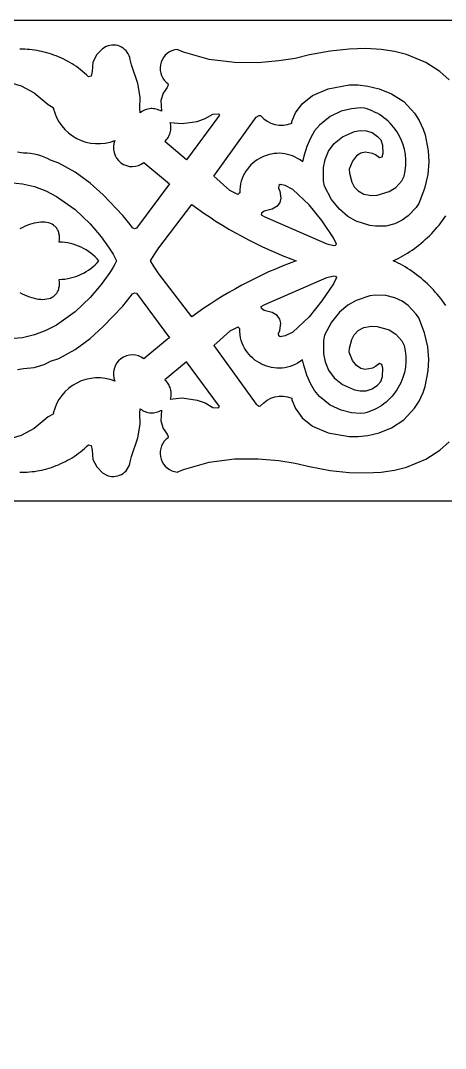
# Model space of a CAD drawing. Extents: x 2785 to 3442, y 577 to 855.
# Drawn here: x 3049.6 to 3107.1, y 716.3 to 855.2 of the extents above; entities that cross this region are included whole.
import ezdxf

# ---------------------------------------------------------------- set-up
doc = ezdxf.new("R2010")
doc.units = 0
doc.layers.add('LAYER_1', color=18, linetype='CONTINUOUS')

msp = doc.modelspace()

# ---------------------------------------------------------------- linework, layer by layer
at = {"layer": 'LAYER_1'}
for points in [[(3140.84, 660.75, 0), (3142.33, 663.28)], [(3355.16, 663.28, 0), (3356.66, 660.75)], [(3142.33, 591.53, 0), (3140.84, 594.06)], [(3356.66, 594.06, 0), (3355.16, 591.53)], [(2907.39, 846.03, 0), (2908.36, 844.39)], [(2970.34, 846.03, 0), (2969.36, 844.39)], [(3109.49, 844.39, 0), (3108.51, 846.03)], [(3170.49, 844.39, 0), (3171.46, 846.03)], [(3309.64, 846.03, 0), (3310.61, 844.39)], [(3371.62, 844.39, 0), (3372.59, 846.03)], [(2908.36, 801.15, 0), (2907.39, 799.51)], [(2969.36, 801.15, 0), (2970.34, 799.51)], [(3108.51, 799.51, 0), (3109.49, 801.15)], [(3171.46, 799.51, 0), (3170.49, 801.15)], [(3310.61, 801.15, 0), (3309.64, 799.51)], [(3372.59, 799.51, 0), (3371.62, 801.15)], [(3107.62, 847.22), (3106.38, 848.37), (3104.49, 849.59), (3101.86, 850.65), (3100.25, 851.05), (3098.43, 851.33), (3096.38, 851.45), (3094.09, 851.38), (3091.55, 851.11), (3088.76, 850.6), (3086.79, 850.13), (3084.58, 849.78), (3081.79, 849.53), (3078.6, 849.55), (3075.17, 849.98), (3071.69, 850.96), (3070.84, 851.34, 0.640622), (3069.35, 846.89), (3069.56, 846.74), (3069.62, 846.53), (3069.48, 846.2), (3068.93, 845.44), (3068.65, 844.41), (3068.71, 842.98), (3068.55, 843.07), (3068.37, 843.14), (3068.2, 843.21), (3068.02, 843.26), (3067.83, 843.3), (3067.65, 843.32), (3067.46, 843.33), (3067.27, 843.33), (3067.08, 843.31), (3066.89, 843.28), (3066.71, 843.23), (3066.52, 843.17), (3066.34, 843.1), (3066.17, 843.01), (3066, 842.9), (3065.83, 842.78), (3065.8, 843.35), (3065.84, 844.86), (3065.52, 846.71), (3064.64, 849.24), (3064.48, 849.96, 0.49697), (3061.23, 851.72), (3060.75, 851.43), (3059.95, 850.63), (3059.44, 849.62), (3059.35, 848.36), (3059.2, 847.74), (3058.85, 847.64), (3058.59, 847.89), (3058.32, 848.13), (3058.05, 848.36), (3057.77, 848.59), (3057.49, 848.8), (3057.2, 849.01), (3056.91, 849.2), (3056.62, 849.39), (3056.32, 849.57), (3056.02, 849.74), (3055.72, 849.9), (3055.41, 850.06), (3055.1, 850.2), (3054.79, 850.34), (3054.47, 850.47), (3054.16, 850.58), (3053.84, 850.7), (3053.51, 850.8), (3053.19, 850.89), (3052.86, 850.98), (3052.54, 851.05), (3052.21, 851.12), (3051.88, 851.18), (3051.55, 851.23), (3051.21, 851.28), (3050.88, 851.31), (3050.55, 851.34), (3050.21, 851.35), (3049.88, 851.36), (3049.55, 851.36)], [(3048.2, 846.86), (3049.75, 846.4), (3051.48, 845.45), (3053.37, 843.89), (3054.05, 843.49), (3054.13, 843.33), (3054.08, 843.39, 0.458147), (3062.41, 839.03), (3062.41, 839.03), (3062.41, 839.03, 0.77031), (3066.34, 836.04), (3069.51, 833.37), (3069.79, 833.17), (3065.34, 827.16), (3065.08, 827.09), (3064.8, 827.23), (3064.46, 827.66), (3063.48, 828.89), (3060.84, 831.68), (3059.06, 833.26), (3057.04, 834.74), (3054.85, 835.96), (3053.7, 836.36, 0.132782), (3050.07, 837.31), (3049.22, 837.45)], [(3049.22, 808.09), (3050.07, 808.22, 0.132782), (3053.7, 809.18), (3054.85, 809.57), (3057.04, 810.79), (3059.06, 812.28), (3060.84, 813.86), (3063.48, 816.65), (3064.46, 817.87), (3064.8, 818.31), (3065.08, 818.44), (3065.34, 818.38), (3069.79, 812.37), (3069.51, 812.17), (3066.34, 809.5, 0.77031), (3062.41, 806.51), (3062.41, 806.51), (3062.41, 806.51, 0.458147), (3054.08, 802.15), (3054.13, 802.2), (3054.05, 802.05), (3053.37, 801.65), (3051.48, 800.08), (3049.75, 799.13), (3048.2, 798.68)], [(3049.55, 794.17), (3049.88, 794.17), (3050.21, 794.18), (3050.55, 794.2), (3050.88, 794.23), (3051.21, 794.26), (3051.55, 794.3), (3051.88, 794.36), (3052.21, 794.42), (3052.54, 794.48), (3052.86, 794.56), (3053.19, 794.65), (3053.51, 794.74), (3053.84, 794.84), (3054.16, 794.95), (3054.47, 795.07), (3054.79, 795.2), (3055.1, 795.34), (3055.41, 795.48), (3055.72, 795.63), (3056.02, 795.8), (3056.32, 795.97), (3056.62, 796.15), (3056.91, 796.33), (3057.2, 796.53), (3057.49, 796.74), (3057.77, 796.95), (3058.05, 797.17), (3058.32, 797.4), (3058.59, 797.64), (3058.85, 797.89), (3059.2, 797.8), (3059.35, 797.18), (3059.44, 795.92), (3059.95, 794.9), (3060.75, 794.11), (3061.23, 793.81, 0.49697), (3064.48, 795.58), (3064.64, 796.29), (3065.52, 798.83), (3065.84, 800.67), (3065.8, 802.18), (3065.83, 802.76), (3066, 802.64), (3066.17, 802.53), (3066.34, 802.44), (3066.52, 802.37), (3066.71, 802.31), (3066.89, 802.26), (3067.08, 802.23), (3067.27, 802.21), (3067.46, 802.21), (3067.65, 802.22), (3067.83, 802.24), (3068.02, 802.28), (3068.2, 802.33), (3068.37, 802.39), (3068.55, 802.47), (3068.71, 802.56), (3068.65, 801.13), (3068.93, 800.09), (3069.48, 799.33), (3069.62, 799), (3069.56, 798.79), (3069.35, 798.65, 0.640622), (3070.84, 794.2), (3071.69, 794.57), (3075.17, 795.56), (3078.6, 795.99), (3081.79, 796.01), (3084.58, 795.76), (3086.79, 795.4), (3088.76, 794.94), (3091.55, 794.43), (3094.09, 794.15), (3096.38, 794.09), (3098.43, 794.21), (3100.25, 794.48), (3101.86, 794.88), (3104.49, 795.94), (3106.38, 797.16), (3107.62, 798.31)]]:
    msp.add_lwpolyline(points, format="xyb", dxfattribs=at)
for points in [[(3240.55, 855.24), (3140.24, 855.24), (3139.99, 855.24), (3139.74, 855.24), (3039.43, 855.24)], [(3048.21, 833.34), (3049.93, 833.18), (3051.55, 832.79), (3053.08, 832.2), (3054.51, 831.47), (3057.02, 829.69), (3059.06, 827.76), (3060.57, 826), (3061.65, 824.49), (3061.93, 824.08), (3062.19, 823.66), (3062.42, 823.22), (3062.64, 822.77), (3062.42, 822.32), (3062.19, 821.88), (3061.93, 821.45), (3061.65, 821.05), (3060.57, 819.54), (3059.06, 817.78), (3057.02, 815.85), (3054.51, 814.07), (3053.08, 813.33), (3051.55, 812.75), (3049.93, 812.36), (3048.21, 812.2)], [(3107.2, 816.7), (3106.98, 817.02), (3106.75, 817.34), (3106.51, 817.65), (3106.27, 817.95), (3106.02, 818.25), (3105.76, 818.54), (3105.5, 818.83), (3105.23, 819.11), (3104.96, 819.38), (3104.69, 819.65), (3104.41, 819.91), (3104.12, 820.16), (3103.83, 820.41), (3103.54, 820.65), (3103.24, 820.88), (3102.94, 821.1), (3102.64, 821.32), (3102.33, 821.53), (3102.02, 821.73), (3101.7, 821.93), (3101.38, 822.11), (3101.06, 822.29), (3100.74, 822.46), (3100.41, 822.62), (3100.08, 822.77), (3100.41, 822.92), (3100.74, 823.08), (3101.06, 823.25), (3101.38, 823.43), (3101.7, 823.61), (3102.02, 823.8), (3102.33, 824.01), (3102.64, 824.22), (3102.94, 824.43), (3103.24, 824.66), (3103.54, 824.89), (3103.83, 825.13), (3104.12, 825.37), (3104.41, 825.63), (3104.69, 825.89), (3104.96, 826.15), (3105.23, 826.43), (3105.5, 826.71), (3105.76, 826.99), (3106.02, 827.29), (3106.27, 827.58), (3106.51, 827.89), (3106.75, 828.2), (3106.98, 828.52), (3107.2, 828.84)], [(3049.56, 818.46), (3049.88, 818.29), (3050.2, 818.14), (3050.52, 818.01), (3050.85, 817.89), (3051.16, 817.79), (3051.48, 817.7), (3051.79, 817.64), (3052.1, 817.59), (3052.39, 817.56), (3052.68, 817.55), (3052.95, 817.56), (3053.22, 817.6), (3053.47, 817.65), (3053.7, 817.73), (3053.92, 817.83), (3054.03, 817.89), (3054.13, 817.95), (3054.22, 818.02), (3054.31, 818.1), (3054.39, 818.19), (3054.47, 818.28), (3054.54, 818.37), (3054.61, 818.47), (3054.67, 818.58), (3054.72, 818.7), (3054.77, 818.82), (3054.81, 818.95), (3054.85, 819.09), (3054.88, 819.23), (3054.9, 819.38), (3054.91, 819.54), (3054.92, 819.7), (3054.92, 819.87), (3054.89, 820.24), (3055.28, 820.26), (3055.66, 820.3), (3056.04, 820.36), (3056.41, 820.44), (3056.78, 820.54), (3057.14, 820.66), (3057.49, 820.79), (3057.84, 820.94), (3058.18, 821.11), (3058.51, 821.3), (3058.83, 821.5), (3059.14, 821.72), (3059.44, 821.96), (3059.73, 822.22), (3060, 822.48), (3060.26, 822.77), (3060, 823.05), (3059.73, 823.32), (3059.44, 823.57), (3059.14, 823.81), (3058.83, 824.03), (3058.51, 824.24), (3058.18, 824.42), (3057.84, 824.59), (3057.49, 824.75), (3057.14, 824.88), (3056.78, 825), (3056.41, 825.1), (3056.04, 825.18), (3055.66, 825.24), (3055.28, 825.28), (3054.89, 825.3), (3054.92, 825.66), (3054.92, 825.83), (3054.91, 826), (3054.9, 826.16), (3054.88, 826.31), (3054.85, 826.45), (3054.81, 826.59), (3054.77, 826.72), (3054.72, 826.84), (3054.67, 826.95), (3054.61, 827.06), (3054.54, 827.17), (3054.47, 827.26), (3054.39, 827.35), (3054.31, 827.44), (3054.22, 827.51), (3054.13, 827.58), (3053.92, 827.71), (3053.7, 827.81), (3053.47, 827.89), (3053.22, 827.94), (3052.95, 827.97), (3052.68, 827.99), (3052.39, 827.98), (3052.1, 827.95), (3051.79, 827.9), (3051.48, 827.83), (3051.16, 827.75), (3050.85, 827.65), (3050.52, 827.53), (3050.2, 827.39), (3049.88, 827.24), (3049.56, 827.08)], [(3039.43, 790.3), (3139.74, 790.3), (3139.99, 790.3), (3140.24, 790.3), (3240.55, 790.3)]]:
    msp.add_lwpolyline(points, dxfattribs=at)
for points in [[(3082.13, 842.39, 0.326393), (3086.34, 841.36), (3086.36, 841.57), (3086.84, 842.76), (3087.73, 843.99), (3089.16, 845.12), (3091.25, 846.01), (3094.12, 846.54), (3095.33, 846.53), (3096.62, 846.38), (3098.18, 846.02), (3099.85, 845.35), (3101.49, 844.28), (3102.96, 842.72), (3103.58, 841.72), (3104.1, 840.57), (3104.39, 839.78), (3104.81, 837.62), (3104.88, 836.13), (3104.74, 834.42), (3104.31, 832.53), (3103.52, 830.49), (3103.17, 829.97), (3102.09, 828.84), (3101.28, 828.25), (3100.27, 827.77), (3099.06, 827.46), (3097.66, 827.43), (3096.9, 827.52), (3095.06, 828.12), (3093.93, 828.77), (3092.79, 829.73), (3091.7, 831.06), (3090.75, 832.83), (3090.64, 833.57), (3090.65, 835.36), (3090.86, 836.45), (3091.32, 837.56), (3092.07, 838.61), (3093.19, 839.52), (3094.85, 840.23), (3095.6, 840.36), (3096.4, 840.34), (3097.2, 840.1), (3097.95, 839.57), (3098.39, 839.11), (3098.64, 838.41), (3098.65, 837.27), (3098.51, 836.79), (3098.21, 836.67), (3097.67, 837.08), (3097.26, 837.28), (3096.28, 837.45), (3095.69, 837.32), (3095.1, 836.95), (3094.56, 836.25), (3094.1, 835.13), (3094.14, 834.6), (3094.45, 833.41), (3094.8, 832.77), (3095.34, 832.2), (3096.11, 831.79), (3097.14, 831.61), (3097.88, 831.64), (3099.53, 832.12), (3100.42, 832.69), (3101.23, 833.58), (3101.53, 834.21, 0.41474), (3096.17, 843.39), (3095.62, 843.42), (3094.43, 843.31), (3093.02, 842.97), (3091.53, 842.27), (3090.1, 841.1), (3089.44, 840.31), (3088.86, 839.35), (3088.36, 838.22), (3087.97, 836.9), (3087.79, 836.15), (3087.47, 836.39), (3087.14, 836.6), (3086.8, 836.78), (3086.46, 836.93), (3086.11, 837.06), (3085.75, 837.15), (3085.4, 837.22), (3085.04, 837.27), (3084.68, 837.29), (3084.32, 837.28), (3083.97, 837.25), (3083.62, 837.19), (3083.27, 837.11), (3082.93, 837.01), (3082.6, 836.89), (3082.27, 836.74), (3081.96, 836.58), (3081.65, 836.39), (3081.36, 836.19), (3081.09, 835.96), (3080.82, 835.72), (3080.58, 835.45), (3080.35, 835.17), (3080.14, 834.88), (3079.95, 834.57), (3079.78, 834.24), (3079.64, 833.89), (3079.52, 833.53), (3079.42, 833.16), (3079.35, 832.78), (3079.31, 832.38), (3079.3, 832.17), (3079.3, 831.97), (3079.2, 831.84), (3079.03, 831.73), (3077.97, 832.27), (3075.8, 834.21), (3081.51, 842.16), (3081.94, 842.41)], [(3082.13, 803.15, -0.326393), (3086.34, 804.18), (3086.36, 803.97), (3086.84, 802.78), (3087.73, 801.55), (3089.16, 800.42), (3091.25, 799.52), (3094.12, 799), (3095.33, 799.01), (3096.62, 799.15), (3098.18, 799.52), (3099.85, 800.19), (3101.49, 801.26), (3102.96, 802.82), (3103.58, 803.81), (3104.1, 804.96), (3104.39, 805.75), (3104.81, 807.91), (3104.88, 809.41), (3104.74, 811.12), (3104.31, 813.01), (3103.52, 815.04), (3103.17, 815.57), (3102.09, 816.7), (3101.28, 817.29), (3100.27, 817.77), (3099.06, 818.07), (3097.66, 818.11), (3096.9, 818.02), (3095.06, 817.41), (3093.93, 816.76), (3092.79, 815.81), (3091.7, 814.47), (3090.75, 812.7), (3090.64, 811.97), (3090.65, 810.18), (3090.86, 809.09), (3091.32, 807.98), (3092.07, 806.93), (3093.19, 806.02), (3094.85, 805.3), (3095.6, 805.17), (3096.4, 805.2), (3097.2, 805.44), (3097.95, 805.96), (3098.39, 806.43), (3098.64, 807.13), (3098.65, 808.26), (3098.51, 808.75), (3098.21, 808.86), (3097.67, 808.46), (3097.26, 808.26), (3096.28, 808.09), (3095.69, 808.21), (3095.1, 808.59), (3094.56, 809.29), (3094.1, 810.4), (3094.14, 810.94), (3094.45, 812.13), (3094.8, 812.77), (3095.34, 813.33), (3096.11, 813.75), (3097.14, 813.93), (3097.88, 813.89), (3099.53, 813.42), (3100.42, 812.84), (3101.23, 811.96), (3101.53, 811.32, -0.41474), (3096.17, 802.15), (3095.62, 802.12), (3094.43, 802.22), (3093.02, 802.57), (3091.53, 803.26), (3090.1, 804.43), (3089.44, 805.23), (3088.86, 806.19), (3088.36, 807.32), (3087.97, 808.64), (3087.79, 809.39), (3087.47, 809.15), (3087.14, 808.94), (3086.8, 808.76), (3086.46, 808.61), (3086.11, 808.48), (3085.75, 808.38), (3085.4, 808.31), (3085.04, 808.27), (3084.68, 808.25), (3084.32, 808.26), (3083.97, 808.29), (3083.62, 808.34), (3083.27, 808.42), (3082.93, 808.52), (3082.6, 808.65), (3082.27, 808.79), (3081.96, 808.96), (3081.65, 809.14), (3081.36, 809.35), (3081.09, 809.58), (3080.82, 809.82), (3080.58, 810.08), (3080.35, 810.36), (3080.14, 810.66), (3079.95, 810.97), (3079.78, 811.3), (3079.64, 811.64), (3079.52, 812), (3079.42, 812.37), (3079.35, 812.76), (3079.31, 813.16), (3079.3, 813.36), (3079.3, 813.57), (3079.2, 813.7), (3079.03, 813.8), (3077.97, 813.27), (3075.8, 811.32), (3081.51, 803.37), (3081.94, 803.13)]]:
    msp.add_lwpolyline(points, format="xyb", close=True, dxfattribs=at)
for points in [[(3069.16, 838.89), (3069.29, 839.02), (3069.41, 839.15), (3069.52, 839.29), (3069.61, 839.44), (3069.7, 839.6), (3069.77, 839.75), (3069.84, 839.92), (3069.89, 840.08), (3069.93, 840.25), (3069.96, 840.42), (3069.97, 840.59), (3069.98, 840.77), (3069.97, 840.94), (3069.96, 841.11), (3069.93, 841.29), (3069.88, 841.46), (3071.5, 841.32), (3073.55, 841.6), (3074.63, 841.99), (3075.67, 842.59), (3076.41, 842.64), (3076.56, 842.47), (3072.08, 836.42)], [(3084.57, 832.6), (3084.75, 832.18), (3084.88, 831.21), (3084.74, 830.66), (3084.37, 830.16), (3083.68, 829.75), (3082.6, 829.49), (3082.23, 829.22), (3082.21, 828.96), (3082.69, 828.69), (3091.11, 825.05), (3092.04, 824.82), (3092.28, 824.86), (3092.4, 825.02), (3091.97, 825.87), (3090.43, 828.21), (3088.7, 830.35), (3086.5, 832.42), (3085.44, 832.94), (3084.76, 833.06), (3084.58, 832.92)], [(3067.24, 822.77), (3067.75, 823.59), (3068.34, 824.52), (3072.82, 830.37), (3073.63, 829.78), (3074.45, 829.2), (3075.29, 828.64), (3076.13, 828.09), (3076.99, 827.56), (3077.85, 827.05), (3078.72, 826.55), (3079.6, 826.07), (3080.49, 825.6), (3081.39, 825.15), (3082.3, 824.71), (3083.21, 824.29), (3084.13, 823.89), (3085.06, 823.5), (3086, 823.12), (3086.94, 822.77), (3086, 822.41), (3085.06, 822.04), (3084.13, 821.65), (3083.21, 821.25), (3082.3, 820.83), (3081.39, 820.39), (3080.49, 819.94), (3079.6, 819.47), (3078.72, 818.99), (3077.85, 818.49), (3076.99, 817.97), (3076.13, 817.44), (3075.29, 816.9), (3074.45, 816.34), (3073.63, 815.76), (3072.82, 815.17), (3068.34, 821.02), (3067.75, 821.94)], [(3084.57, 812.94), (3084.75, 813.36), (3084.88, 814.33), (3084.74, 814.87), (3084.37, 815.38), (3083.68, 815.79), (3082.6, 816.05), (3082.23, 816.32), (3082.21, 816.57), (3082.69, 816.85), (3091.11, 820.49), (3092.04, 820.72), (3092.28, 820.68), (3092.4, 820.51), (3091.97, 819.67), (3090.43, 817.33), (3088.7, 815.19), (3086.5, 813.11), (3085.44, 812.6), (3084.76, 812.48), (3084.58, 812.62)], [(3069.16, 806.65), (3069.29, 806.52), (3069.41, 806.39), (3069.52, 806.24), (3069.61, 806.09), (3069.7, 805.94), (3069.77, 805.78), (3069.84, 805.62), (3069.89, 805.46), (3069.93, 805.29), (3069.96, 805.12), (3069.97, 804.94), (3069.98, 804.77), (3069.97, 804.6), (3069.96, 804.42), (3069.93, 804.25), (3069.88, 804.08), (3071.5, 804.22), (3073.55, 803.93), (3074.63, 803.55), (3075.67, 802.95), (3076.41, 802.9), (3076.56, 803.06), (3072.08, 809.12)]]:
    msp.add_lwpolyline(points, close=True, dxfattribs=at)

doc.saveas('drawing.dxf')
